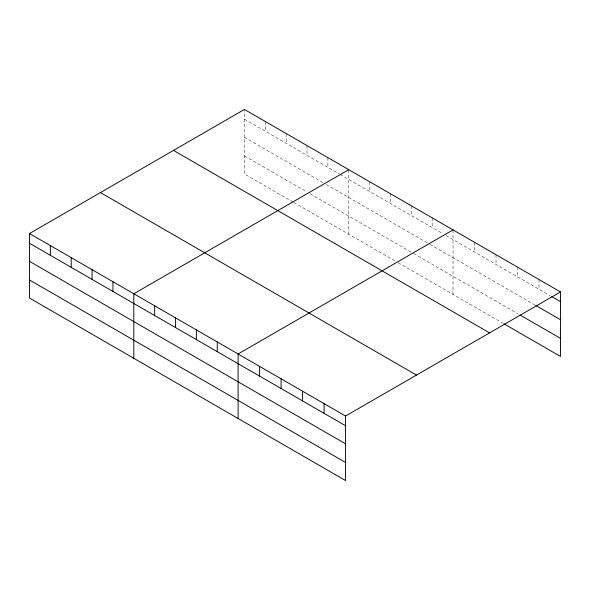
<?xml version="1.0" encoding="UTF-8"?>
<svg xmlns="http://www.w3.org/2000/svg" width="590" height="590" viewBox="0 0 590 590"><rect width="100%" height="100%" fill="white"/><g stroke="black" fill="none" stroke-linecap="round" stroke-linejoin="round"><path stroke-width="0.44" stroke-dasharray="2.95 2.21" d="M244.437 119.173L339.464 174.035M340.238 174.485L442.994 233.81M446.084 235.594L550.153 295.679M244.437 137.256L323.239 182.753M326.329 184.537L429.085 243.869M429.859 244.312L535.027 305.03M244.437 155.893L307.014 192.023M310.104 193.808L411.319 252.24M413.634 253.582L517.519 313.556M293.105 202.082L244.437 173.976L244.437 109.452M293.879 202.525L395.094 260.957M398.184 262.742L503.189 323.364M539.009 279.52L539.009 289.24M517.519 267.115L517.519 276.835M496.02 254.703L496.02 264.423M474.53 242.298L474.53 252.019M453.039 229.886L453.039 294.417M432.175 217.843L432.175 227.563M411.319 205.799L411.319 215.52M390.455 193.756L390.455 203.476M369.598 181.713L369.598 191.433M348.734 169.669L348.734 234.193M327.878 157.626L327.878 167.346M307.014 145.583L307.014 155.303M286.157 133.539L286.157 143.259M265.294 121.496L265.294 131.216"/><path stroke-width="0.89" d="M345.563 443.827L345.563 416.024L29.5 233.544L29.5 298.068L345.563 480.548L345.563 443.827L29.5 261.348M503.985 323.829L560.5 356.456L560.5 291.932L244.437 109.452L29.5 233.544M348.734 169.669L133.805 293.761L133.805 358.285M453.039 229.886L238.102 353.978L238.102 418.502M345.563 416.024L560.5 291.932M551.746 296.593L560.5 301.652M535.823 305.487L560.5 319.736M519.901 314.935L560.5 338.372M173.504 150.406L489.575 332.878M100.425 192.591L416.496 375.07M29.5 243.264L345.563 425.744M29.5 279.985L345.563 462.464M324.072 403.612L324.072 413.332M302.582 391.207L302.582 400.927M281.091 378.795L281.091 388.515M259.593 366.39L259.593 376.11M217.245 341.935L217.245 351.655M196.381 329.891L196.381 339.611M175.525 317.848L175.525 327.568M154.661 305.804L154.661 315.525M112.941 281.718L112.941 291.438M92.084 269.674L92.084 279.394M71.22 257.631L71.22 267.351M50.364 245.588L50.364 255.308"/></g></svg>
